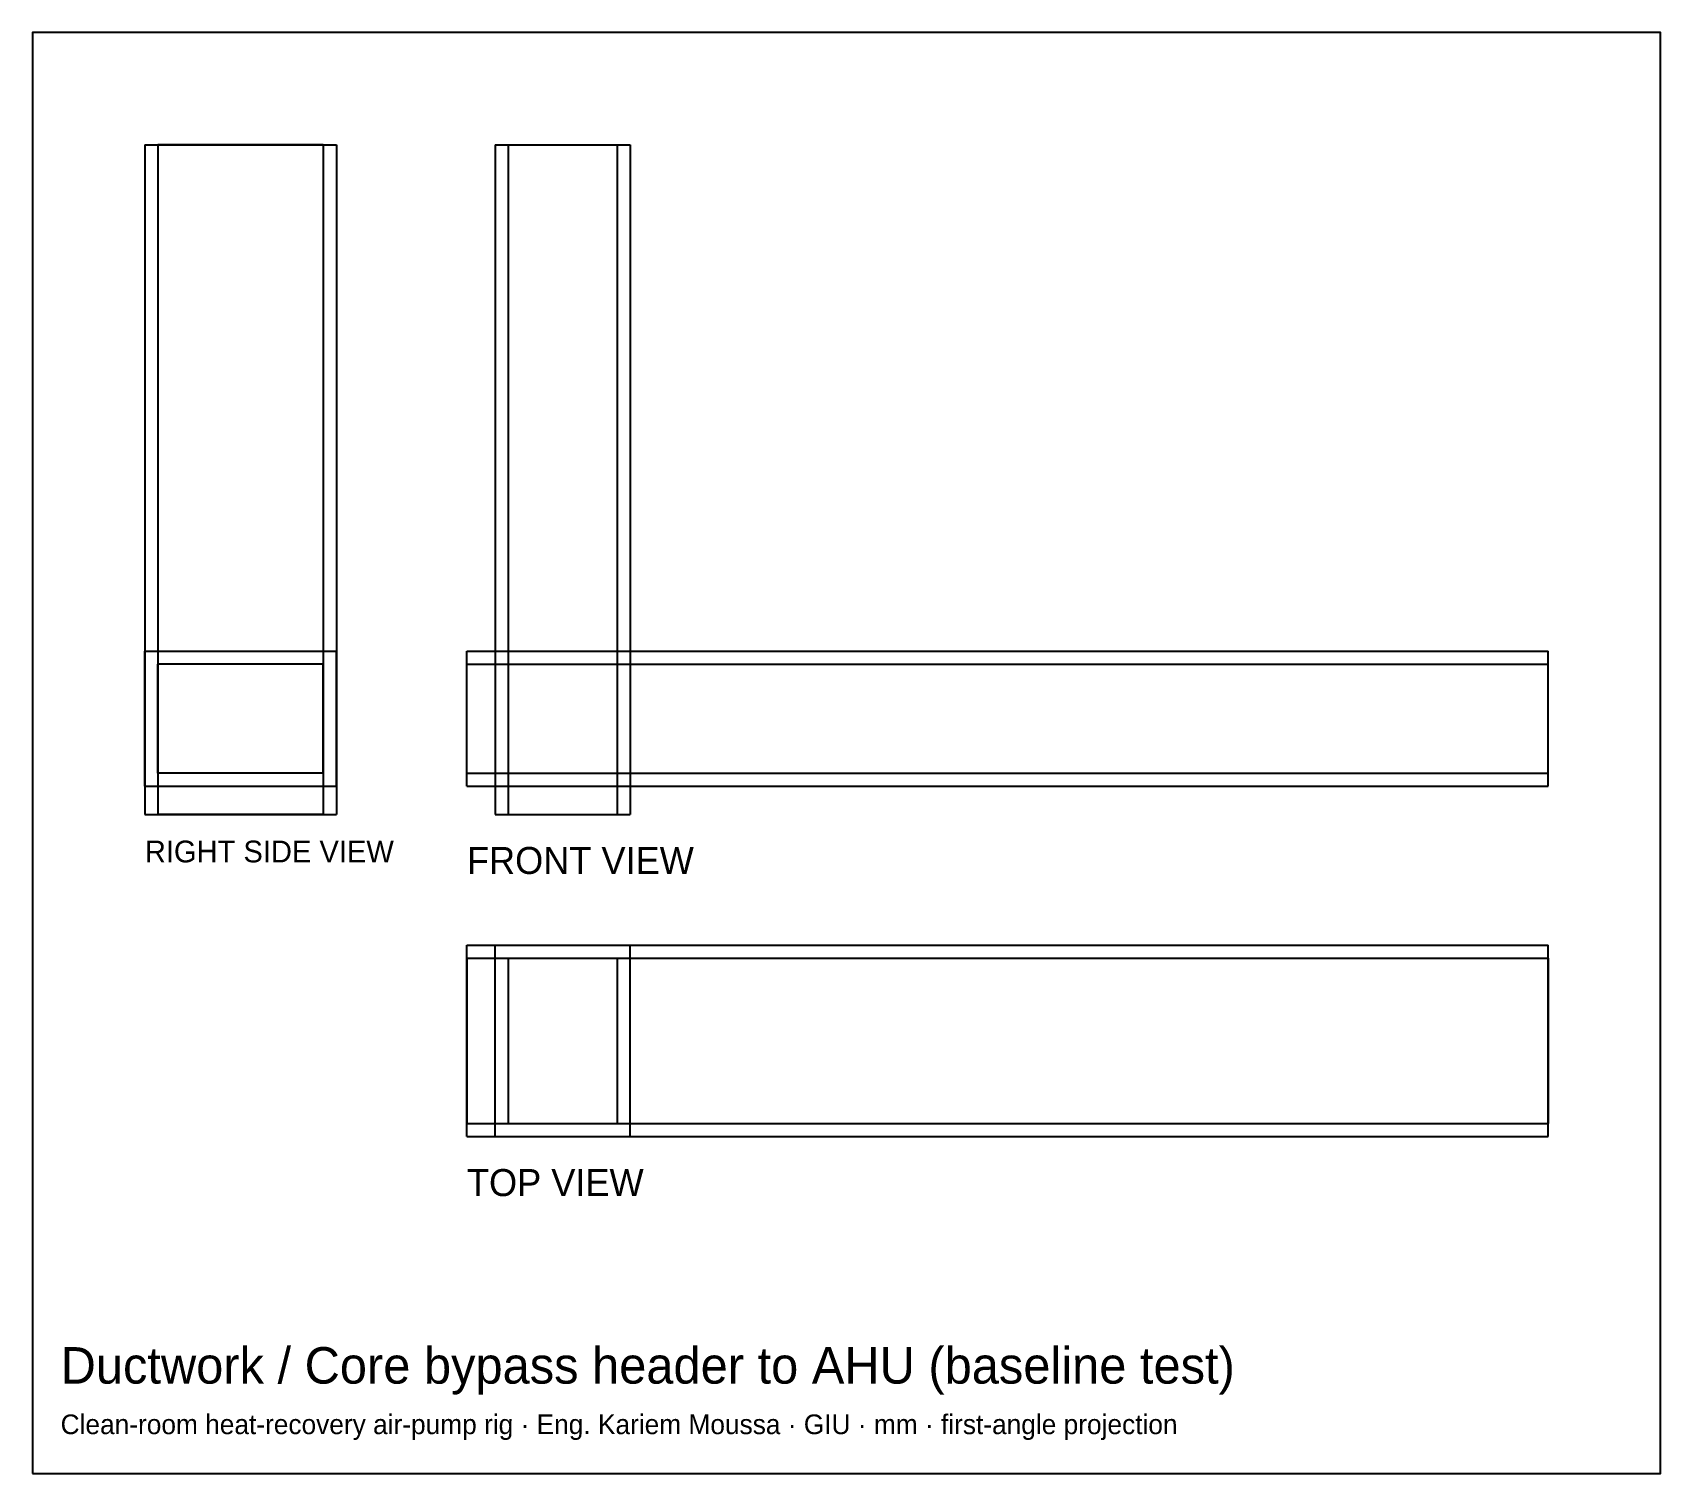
# Model space of a CAD drawing. Header units: millimetres. Extents: x -526 to -339, y -43 to 123.
import ezdxf

# ---------------------------------------------------------------- set-up
doc = ezdxf.new("R2010")
doc.units = ezdxf.units.MM
for name, color, linetype in [('BORDER', 7, 'Continuous'), ('HIDDEN', 8, 'Continuous'), ('TEXT', 5, 'Continuous'), ('VISIBLE', 7, 'Continuous')]:
    doc.layers.add(name, color=color, linetype=linetype)

msp = doc.modelspace()

# ---------------------------------------------------------------- linework, layer by layer
at = {"layer": 'BORDER'}
msp.add_lwpolyline([(-525.896, -42.608), (-338.904, -42.608), (-338.904, 122.896), (-525.896, 122.896)], close=True, dxfattribs=at)
at = {"layer": 'HIDDEN'}
for points in [[(-513, 110), (-491, 110)], [(-513, 110), (-513, 33.08)], [(-511.5, 110), (-511.5, 33.08)], [(-511.5, 110), (-511.5, 33.08)], [(-492.5, 110), (-511.5, 110)], [(-492.5, 110), (-511.5, 110)], [(-492.5, 110), (-492.5, 33.08)], [(-492.5, 110), (-492.5, 33.08)], [(-491, 110), (-491, 33.08)], [(-472.75, 110), (-457.25, 110)], [(-472.75, 110), (-472.75, 33.08)], [(-471.25, 110), (-471.25, 33.08)], [(-471.25, 110), (-471.25, 33.08)], [(-471.25, 110), (-458.75, 110)], [(-471.25, 110), (-458.75, 110)], [(-458.75, 110), (-458.75, 33.08)], [(-458.75, 110), (-458.75, 33.08)], [(-457.25, 110), (-457.25, 33.08)], [(-513, 51.83), (-491, 51.83)], [(-513, 36.33), (-513, 51.83)], [(-491, 36.33), (-491, 51.83)], [(-476, 36.33), (-476, 51.83)], [(-476, 51.83), (-351.8, 51.83)], [(-351.8, 36.33), (-351.8, 51.83)], [(-511.5, 37.83), (-511.5, 50.33)], [(-492.5, 50.33), (-511.5, 50.33)], [(-492.5, 37.83), (-492.5, 50.33)], [(-476, 50.33), (-351.8, 50.33)], [(-476, 50.33), (-351.8, 50.33)], [(-476, 37.83), (-476, 50.33)], [(-476, 37.83), (-476, 50.33)], [(-351.8, 37.83), (-351.8, 50.33)], [(-351.8, 37.83), (-351.8, 50.33)], [(-492.5, 37.83), (-511.5, 37.83)], [(-476, 37.83), (-351.8, 37.83)], [(-476, 37.83), (-351.8, 37.83)], [(-513, 36.33), (-491, 36.33)], [(-476, 36.33), (-351.8, 36.33)], [(-513, 33.08), (-491, 33.08)], [(-492.5, 33.08), (-511.5, 33.08)], [(-492.5, 33.08), (-511.5, 33.08)], [(-472.75, 33.08), (-457.25, 33.08)], [(-471.25, 33.08), (-458.75, 33.08)], [(-471.25, 33.08), (-458.75, 33.08)], [(-476, 18.08), (-351.8, 18.08)], [(-476, -3.92), (-476, 18.08)], [(-472.75, 18.08), (-457.25, 18.08)], [(-472.75, -3.92), (-472.75, 18.08)], [(-457.25, -3.92), (-457.25, 18.08)], [(-351.8, -3.92), (-351.8, 18.08)], [(-476, 16.58), (-351.8, 16.58)], [(-476, 16.58), (-351.8, 16.58)], [(-476, 16.58), (-476, -2.42)], [(-476, 16.58), (-476, -2.42)], [(-471.25, 16.58), (-458.75, 16.58)], [(-471.25, 16.58), (-471.25, -2.42)], [(-458.75, 16.58), (-458.75, -2.42)], [(-351.8, 16.58), (-351.8, -2.42)], [(-351.8, 16.58), (-351.8, -2.42)], [(-476, -2.42), (-351.8, -2.42)], [(-476, -2.42), (-351.8, -2.42)], [(-471.25, -2.42), (-458.75, -2.42)], [(-476, -3.92), (-351.8, -3.92)], [(-472.75, -3.92), (-457.25, -3.92)]]:
    msp.add_lwpolyline(points, dxfattribs=at)
at = {"layer": 'VISIBLE'}
for points in [[(-513, 110), (-491, 110)], [(-513, 110), (-513, 33.08)], [(-491, 110), (-491, 33.08)], [(-472.75, 110), (-457.25, 110)], [(-472.75, 110), (-472.75, 33.08)], [(-457.25, 110), (-457.25, 33.08)], [(-513, 51.83), (-491, 51.83)], [(-513, 36.33), (-513, 51.83)], [(-491, 36.33), (-491, 51.83)], [(-476, 36.33), (-476, 51.83)], [(-476, 51.83), (-351.8, 51.83)], [(-351.8, 36.33), (-351.8, 51.83)], [(-511.5, 37.83), (-511.5, 50.33)], [(-492.5, 50.33), (-511.5, 50.33)], [(-492.5, 37.83), (-492.5, 50.33)], [(-492.5, 37.83), (-511.5, 37.83)], [(-513, 36.33), (-491, 36.33)], [(-476, 36.33), (-351.8, 36.33)], [(-513, 33.08), (-491, 33.08)], [(-472.75, 33.08), (-457.25, 33.08)], [(-476, 18.08), (-351.8, 18.08)], [(-476, -3.92), (-476, 18.08)], [(-472.75, 18.08), (-457.25, 18.08)], [(-472.75, -3.92), (-472.75, 18.08)], [(-457.25, -3.92), (-457.25, 18.08)], [(-351.8, -3.92), (-351.8, 18.08)], [(-471.25, 16.58), (-458.75, 16.58)], [(-471.25, 16.58), (-471.25, -2.42)], [(-458.75, 16.58), (-458.75, -2.42)], [(-471.25, -2.42), (-458.75, -2.42)], [(-476, -3.92), (-351.8, -3.92)], [(-472.75, -3.92), (-457.25, -3.92)]]:
    msp.add_lwpolyline(points, dxfattribs=at)

# ---------------------------------------------------------------- texts
at = {"layer": 'TEXT'}
for s, height, p in [('RIGHT SIDE VIEW', 2.5, (-513, 27.58)), ('FRONT VIEW', 3.105, (-476, 26.249)), ('TOP VIEW', 3.105, (-476, -10.751)), ('Ductwork / Core bypass header to AHU (baseline test)', 4.1912, (-522.672, -32.291)), ('Clean-room heat-recovery air-pump rig · Eng. Kariem Moussa · GIU · mm · first-angle projection', 2.2568, (-522.672, -38.094))]:
    msp.add_text(s, height=height, dxfattribs=at).set_placement(p)

doc.saveas('drawing.dxf')
